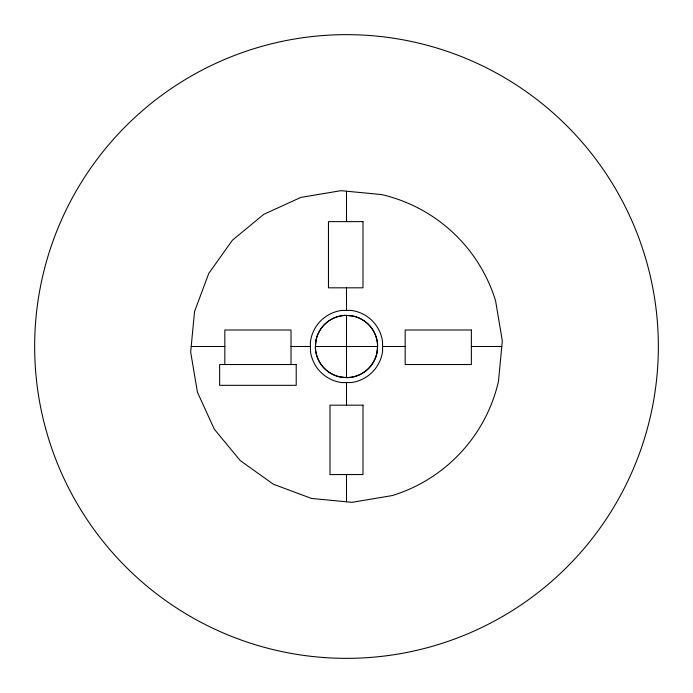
<?xml version="1.0" encoding="UTF-8"?>
<svg xmlns="http://www.w3.org/2000/svg" width="693" height="693" viewBox="0 0 693 693"><rect width="100%" height="100%" fill="white"/><g stroke="black" fill="none" stroke-linecap="round" stroke-linejoin="round"><path stroke-width="1.04" d="M191.207 346.5L224.827 346.5M291.017 346.5L310.429 346.5M315.445 346.5L377.555 346.5A31.055 31.055 0 0 1 330.968 373.397A31.055 31.055 0 0 1 330.968 319.603A31.055 31.055 0 0 1 377.555 346.5M382.571 346.5L405.18 346.5M471.37 346.5L501.793 346.5M346.5 191.207L346.5 221.63M346.5 287.82L346.5 310.429M346.5 315.445L346.5 377.555M346.5 382.571L346.5 405.18M346.5 474.566L346.5 501.793M291.017 364.535L291.017 329.998L224.827 329.998L224.827 364.535M194.551 311.521L190.67 352.044L197.418 392.186L214.319 429.21L240.237 460.602L273.389 484.225L311.521 498.449L352.044 502.33L392.186 495.582A155.925 155.925 0 0 0 498.449 381.479L502.33 340.956L495.582 300.814A155.925 155.925 0 0 0 381.479 194.551L340.956 190.67L300.814 197.418L263.79 214.319L232.398 240.237L208.775 273.389L194.551 311.521M316.112 339.501L315.332 347.609A31.185 31.185 0 0 0 339.501 376.888L347.609 377.668A31.185 31.185 0 0 0 376.888 353.499L377.668 345.391A31.185 31.185 0 0 0 353.499 316.112L345.391 315.332A31.185 31.185 0 0 0 316.112 339.501M350.927 310.386L341.424 310.473A36.383 36.383 0 0 0 310.386 342.073L310.473 351.576A36.383 36.383 0 0 0 342.073 382.614L351.576 382.527A36.383 36.383 0 0 0 382.614 350.927L382.527 341.424A36.383 36.383 0 0 0 350.927 310.386M363.002 221.63L328.465 221.63L328.465 287.82L363.002 287.82L363.002 221.63M471.37 329.998L405.18 329.998L405.18 364.535L471.37 364.535L471.37 329.998M296.214 364.535L219.629 364.535L219.629 385.325L296.214 385.325L296.214 364.535M363.002 405.18L329.998 405.18L329.998 474.566L363.002 474.566L363.002 405.18M190.575 616.571A311.85 311.85 0 0 0 658.35 346.5A311.85 311.85 0 0 0 190.575 76.429A311.85 311.85 0 0 0 190.575 616.571"/></g></svg>
